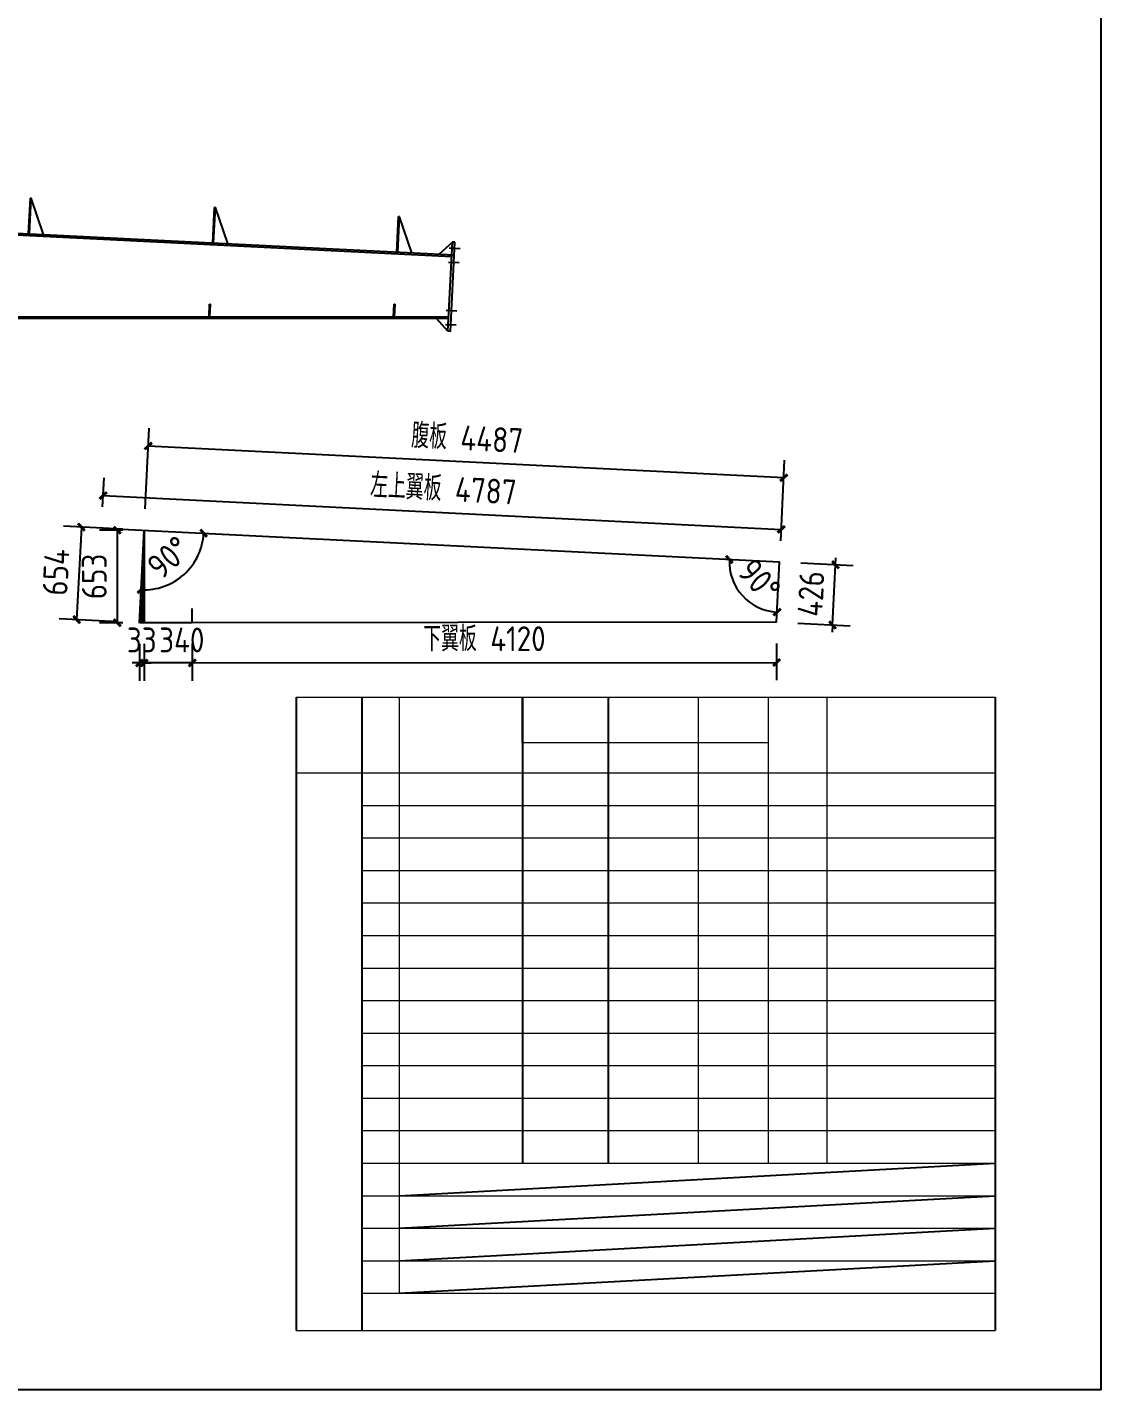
# Model space of a CAD drawing. Extents: x 102162 to 621267, y -39398 to 328893.
# Drawn here: x 458272 to 473412, y 254602 to 273830 of the extents above; entities that cross this region are included whole.
import ezdxf

# ---------------------------------------------------------------- set-up
doc = ezdxf.new("R2010")
doc.units = 0
doc.header["$LTSCALE"] = 1000
doc.header["$MEASUREMENT"] = 0
doc.layers.add('钢架', color=7, linetype='Continuous', lineweight=25)
doc.styles.get("Standard").update_dxf_attribs({"font": 'gbenor.shx', "bigfont": 'gbcbig.shx'})
doc.dimstyles.get("Standard").update_dxf_attribs({"dimscale": 100, "dimtxt": 3.5, "dimasz": 1, "dimexe": 2.5, "dimexo": 3, "dimgap": 1.5, "dimtad": 1, "dimdec": 0, "dimzin": 0, "dimdsep": 46, "dimtxsty": 'Standard', "dimblk": 'ARCHTICK', "dimcen": 0.09, "dimadec": 0, "dimazin": 0, "dimtfac": 1, "dimtdec": 0, "dimtix": 1, "dimtmove": 2, "dimatfit": 3, "dimfxl": 1, "dimtolj": 1, "dimtzin": 0, "dimarcsym": 0})

# ---------------------------------------------------------------- blocks, each defined once
blk = doc.blocks.new('_ArchTick')
at = {"color": 0, "linetype": 'ByBlock', "const_width": 0.4}
blk.add_lwpolyline([(-0.5, -0.5), (0.5, 0.5)], dxfattribs=at)
blk = doc.blocks.new('*D3608')
at = {"color": 3, "lineweight": -2}
for p, q in [((460600, 265126), (460600, 264609)), ((468840, 265133), (468841, 264616)), ((460600, 264859), (468841, 264866))]:
    blk.add_line(p, q, dxfattribs=at)
at = {"layer": 'Defpoints', "color": 0}
for p in [(460600, 265426), (468840, 265433), (468841, 264866)]:
    blk.add_point(p, dxfattribs=at)
at = {"color": 3, "lineweight": -2, "xscale": 100, "yscale": 100, "zscale": 100}
for p, rotation in [((460600, 264859), 180.0479118798455), ((468841, 264866), 0.04791187984543545)]:
    blk.add_blockref('_ArchTick', p, dxfattribs=dict(at, rotation=rotation))
at = {"color": 0, "insert": (464720, 265199), "char_height": 350, "attachment_point": 5, "rotation": 0.0479}
blk.add_mtext('\\A1;下翼板 4120', dxfattribs=at)
blk = doc.blocks.new('*D3609')
at = {"color": 3, "lineweight": -2}
for p, q in [((459335, 267061), (459356, 267471)), ((459343, 267221), (468906, 266743)), ((468898, 266583), (468918, 266993))]:
    blk.add_line(p, q, dxfattribs=at)
at = {"layer": 'Defpoints', "color": 0}
for p in [(459320, 266762), (468906, 266743), (468883, 266284)]:
    blk.add_point(p, dxfattribs=at)
at = {"color": 3, "lineweight": -2, "xscale": 100, "yscale": 100, "zscale": 100}
for p, rotation in [((459343, 267221), 177.1375947738882), ((468906, 266743), 357.1375947738882)]:
    blk.add_blockref('_ArchTick', p, dxfattribs=dict(at, rotation=rotation))
at = {"color": 0, "insert": (464141, 267318), "char_height": 350, "attachment_point": 5, "rotation": 357.1376}
blk.add_mtext('\\A1;左上翼板 4787', dxfattribs=at)
blk = doc.blocks.new('*D3610')
at = {"color": 3, "lineweight": -2}
for p, q in [((469671, 266244), (469676, 266344)), ((469182, 266269), (469921, 266232)), ((469629, 265393), (469671, 266244)), ((469140, 265418), (469878, 265381)), ((469629, 265393), (469624, 265294))]:
    blk.add_line(p, q, dxfattribs=at)
at = {"layer": 'Defpoints', "color": 0}
for p in [(468883, 266284), (469671, 266244), (468840, 265433)]:
    blk.add_point(p, dxfattribs=at)
at = {"color": 3, "lineweight": -2, "xscale": 100, "yscale": 100, "zscale": 100}
for p, rotation in [((469671, 266244), 267.1375947738888), ((469629, 265393), 87.13759477388882)]:
    blk.add_blockref('_ArchTick', p, dxfattribs=dict(at, rotation=rotation))
at = {"color": 0, "insert": (469325, 265835), "char_height": 350, "attachment_point": 5, "rotation": 87.1376}
blk.add_mtext('\\A1;426', dxfattribs=at)
blk = doc.blocks.new('*D3611')
at = {"color": 3, "lineweight": -2}
for p, q in [((459920, 265126), (459920, 264608)), ((460600, 265126), (460600, 264608)), ((460600, 264858), (459920, 264858))]:
    blk.add_line(p, q, dxfattribs=at)
at = {"layer": 'Defpoints', "color": 0}
for p in [(459920, 265426), (460600, 265426), (459920, 264858)]:
    blk.add_point(p, dxfattribs=at)
at = {"color": 3, "lineweight": -2, "xscale": 100, "yscale": 100, "zscale": 100, "rotation": 180}
blk.add_blockref('_ArchTick', (459920, 264858), dxfattribs=at)
at = {"color": 3, "lineweight": -2, "xscale": 100, "yscale": 100, "zscale": 100}
blk.add_blockref('_ArchTick', (460600, 264858), dxfattribs=at)
at = {"color": 0, "insert": (460452, 265183), "char_height": 350, "attachment_point": 5}
blk.add_mtext('\\A1;340', dxfattribs=at)
blk = doc.blocks.new('*D3612')
at = {"color": 0, "lineweight": -2}
blk.add_arc((468883, 266284), 709, 177.1376, 267.1376, dxfattribs=at)
at = {"layer": 'Defpoints', "color": 0}
for p in [(459320, 266762), (468883, 266284), (468883, 266284), (468252, 265960), (468840, 265433)]:
    blk.add_point(p, dxfattribs=at)
at = {"color": 0, "lineweight": -2, "xscale": 100, "yscale": 100, "zscale": 100}
for p, rotation in [((468174, 266319), 87.13759477388804), ((468847, 265576), 357.1375947738954)]:
    blk.add_blockref('_ArchTick', p, dxfattribs=dict(at, rotation=rotation))
at = {"color": 0, "insert": (468598, 266026), "char_height": 350, "attachment_point": 5, "rotation": 312.1376}
blk.add_mtext('\\A1;90°', dxfattribs=at)
blk = doc.blocks.new('*D3613')
at = {"color": 0, "lineweight": -2}
blk.add_arc((459920, 266732), 841, 267.1376, 357.1376, dxfattribs=at)
at = {"layer": 'Defpoints', "color": 0}
for p in [(459320, 266762), (459920, 266732), (468883, 266284), (460303, 265983), (459854, 265425)]:
    blk.add_point(p, dxfattribs=at)
at = {"color": 0, "lineweight": -2, "xscale": 100, "yscale": 100, "zscale": 100}
for p, rotation in [((460760, 266690), 87.13759477388841), ((459878, 265892), 177.1375947738902)]:
    blk.add_blockref('_ArchTick', p, dxfattribs=dict(at, rotation=rotation))
at = {"color": 0, "insert": (460266, 266349), "char_height": 350, "attachment_point": 5, "rotation": 42.1376}
blk.add_mtext('\\A1;90°', dxfattribs=at)
blk = doc.blocks.new('*D3614')
at = {"color": 3, "lineweight": -2}
for p, q in [((459620, 266732), (459292, 266732)), ((459542, 266732), (459542, 265426)), ((459620, 265426), (459292, 265426))]:
    blk.add_line(p, q, dxfattribs=at)
at = {"layer": 'Defpoints', "color": 0}
for p in [(459920, 266732), (459542, 265426), (459920, 265426)]:
    blk.add_point(p, dxfattribs=at)
at = {"color": 3, "lineweight": -2, "xscale": 100, "yscale": 100, "zscale": 100}
for p, rotation in [((459542, 266732), 90), ((459542, 265426), 270)]:
    blk.add_blockref('_ArchTick', p, dxfattribs=dict(at, rotation=rotation))
at = {"color": 0, "insert": (459217, 266079), "char_height": 350, "attachment_point": 5, "rotation": 90}
blk.add_mtext('\\A1;653', dxfattribs=at)
blk = doc.blocks.new('*D3615')
at = {"color": 3, "lineweight": -2}
for p, q in [((459620, 266747), (458785, 266789)), ((459035, 266776), (458969, 265470)), ((459555, 265440), (458720, 265482))]:
    blk.add_line(p, q, dxfattribs=at)
at = {"layer": 'Defpoints', "color": 0}
for p in [(459920, 266732), (458969, 265470), (459854, 265425)]:
    blk.add_point(p, dxfattribs=at)
at = {"color": 3, "lineweight": -2, "xscale": 100, "yscale": 100, "zscale": 100}
for p, rotation in [((459035, 266776), 87.13759477389144), ((458969, 265470), 267.1375947738914)]:
    blk.add_blockref('_ArchTick', p, dxfattribs=dict(at, rotation=rotation))
at = {"color": 0, "insert": (458677, 266139), "char_height": 350, "attachment_point": 5, "rotation": 87.1376}
blk.add_mtext('\\A1;654', dxfattribs=at)
blk = doc.blocks.new('*D3598')
at = {"color": 3, "lineweight": -2}
for p, q in [((459854, 265126), (459854, 264608)), ((459920, 265126), (459920, 264608)), ((459854, 264858), (459754, 264858)), ((459920, 264858), (459854, 264858)), ((459920, 264858), (460020, 264858))]:
    blk.add_line(p, q, dxfattribs=at)
at = {"layer": 'Defpoints', "color": 0}
for p in [(459854, 265426), (459920, 265426), (459854, 264858)]:
    blk.add_point(p, dxfattribs=at)
at = {"color": 3, "lineweight": -2, "xscale": 100, "yscale": 100, "zscale": 100}
for p, rotation in [((459854, 264858), 5.104154152812652e-11), ((459920, 264858), 180.000000000051)]:
    blk.add_blockref('_ArchTick', p, dxfattribs=dict(at, rotation=rotation))
at = {"color": 0, "insert": (459887, 265183), "char_height": 350, "attachment_point": 5}
blk.add_mtext('\\A1;33', dxfattribs=at)
blk = doc.blocks.new('*D3596')
at = {"color": 3, "lineweight": -2}
for p, q in [((459935, 267032), (459992, 268170)), ((468942, 267472), (459979, 267920)), ((468898, 266583), (468954, 267722))]:
    blk.add_line(p, q, dxfattribs=at)
at = {"layer": 'Defpoints', "color": 0}
for p in [(459979, 267920), (459920, 266732), (468883, 266284)]:
    blk.add_point(p, dxfattribs=at)
at = {"color": 3, "lineweight": -2, "xscale": 100, "yscale": 100, "zscale": 100}
for p, rotation in [((459979, 267920), 177.1375947738956), ((468942, 267472), 357.1375947738956)]:
    blk.add_blockref('_ArchTick', p, dxfattribs=dict(at, rotation=rotation))
at = {"color": 0, "insert": (464477, 268032), "char_height": 350, "attachment_point": 5, "rotation": 357.1376}
blk.add_mtext('\\A1;腹板 4487', dxfattribs=at)

msp = doc.modelspace()

# ---------------------------------------------------------------- hatches: boundary and pattern name
h = msp.add_hatch()
h.set_pattern_fill('ANSI31', color=256, scale=2, style=0)
h.set_pattern_definition([(135, (891584.6115, 248167.8104), (2.24506403, 2.24506403), [])])
h.paths.add_polyline_path([(459919.7, 266731.9), (459854.4, 265425.9), (459919.7, 265425.9)])

# ---------------------------------------------------------------- linework, layer by layer
at = {"color": 2}
for p, q in [((458291.3, 270916.9), (458316.3, 271416.2)), ((458314.1, 271373.2), (458291.3, 270916.9)), ((458303.3, 270916.3), (458328.2, 271415.6)), ((458328.2, 271415.6), (458316.3, 271416.2)), ((458503, 270906.3), (458328.2, 271415.6)), ((460888, 270787), (460913, 271286.4)), ((460910.9, 271243.3), (460888, 270787)), ((460900, 270786.4), (460925, 271285.8)), ((460925, 271285.8), (460913, 271286.4)), ((461099.8, 270776.4), (460925, 271285.8)), ((463484.8, 270657.2), (463509.8, 271156.6)), ((463507.6, 271113.5), (463484.8, 270657.2)), ((463496.8, 270656.6), (463521.8, 271156)), ((463521.8, 271156), (463509.8, 271156.6)), ((463696.5, 270646.6), (463521.8, 271156)), ((464268.1, 270798.3), (464079.3, 270627.5)), ((464205.1, 269539.8), (464268.1, 270798.3)), ((464241.1, 269538), (464304, 270796.5)), ((464304, 270796.5), (464268.1, 270798.3)), ((464375.4, 270702.8), (464223.6, 270710.4)), ((464365.4, 270503), (464213.6, 270510.6)), ((460835.7, 269740.7), (460844.7, 269920.8)), ((460844.7, 269920.8), (460856.7, 269920.8)), ((460847.7, 269740.8), (460856.7, 269920.8)), ((463439.1, 269742.9), (463448.1, 269922.9)), ((463448.1, 269922.9), (463460.1, 269922.9)), ((463451.1, 269742.9), (463460.1, 269922.9)), ((464331.5, 269823.9), (464179.7, 269831.5)), ((460835.7, 269740.7), (460847.7, 269740.8)), ((463439.1, 269742.9), (463451.1, 269742.9)), ((464205.1, 269539.8), (464042.6, 269719.5)), ((464321.5, 269624.1), (464169.7, 269631.7)), ((464241.1, 269538), (464205.1, 269539.8)), ((459854.4, 265425.3), (459919.7, 266731.9)), ((459919.7, 266731.9), (459919.7, 265425.9)), ((468840, 265432.8), (468882.6, 266283.8)), ((460599.7, 265425.9), (459854.4, 265425.9))]:
    msp.add_line(p, q, dxfattribs=at)
for p, q in [((455295, 271066.7), (464295, 270616.7)), ((455295, 271042.7), (464257.9, 270594.5)), ((464215.3, 269743.6), (455975, 269736.7)), ((464214.1, 269719.6), (455975, 269716.9)), ((459320.5, 266761.9), (468882.6, 266283.8)), ((460599.7, 265425.9), (460599.7, 265627.6)), ((468840, 265432.8), (459854.4, 265425.3)), ((465256.4, 263736.7), (465256.4, 264375.5)), ((465256.4, 264375.5), (465256.4, 257799)), ((466464, 264375.5), (466464, 258717.1)), ((466464, 264375.5), (466464, 257799)), ((471920.8, 264375.5), (471920.8, 255439.9)), ((466464, 257959), (466464, 257799)), ((463517.1, 257340), (471920.8, 257799)), ((463517.1, 256880.9), (471920.8, 257340)), ((463517.1, 256421.9), (471920.8, 256880.9)), ((463517.1, 255962.8), (471920.8, 256421.9))]:
    msp.add_line(p, q)
at = {"color": 1}
for p, q in [((462065.3, 264375.5), (462065.3, 255439.9)), ((462997, 255439.9), (462997, 264375.5))]:
    msp.add_line(p, q, dxfattribs=at)
msp.add_lwpolyline([(443711.7, 275601.7), (473411.7, 275601.7), (473411.7, 254601.7), (443711.7, 254601.7)], close=True)
at = {"layer": '钢架', "lineweight": 13}
for p, q in [((462065.3, 264375.5), (471920.8, 264375.5)), ((463517.1, 264375.5), (463517.1, 255962.8)), ((467732.1, 264375.5), (467732.1, 261471.4)), ((468722.1, 264375.5), (468722.1, 257799)), ((469547.4, 264375.5), (469547.4, 257799)), ((465256.4, 263736.7), (468722.1, 263736.7)), ((462065.3, 263307.5), (471920.8, 263307.5)), ((462997, 262848.5), (471920.8, 262848.5)), ((462997, 262389.4), (471920.8, 262389.4)), ((462997, 261930.4), (471920.8, 261930.4)), ((462997, 261930.4), (471920.8, 261930.4)), ((462997, 261471.4), (471920.8, 261471.4)), ((467732.1, 261471.4), (467732.1, 261012.3)), ((462997, 261012.3), (471920.8, 261012.3)), ((467732.1, 261012.3), (467732.1, 257799)), ((462997, 260553.3), (471920.8, 260553.3)), ((462997, 260094.2), (471920.8, 260094.2)), ((462997, 259635.2), (471920.8, 259635.2)), ((462997, 259176.1), (471920.8, 259176.1)), ((462997, 258717.1), (471920.8, 258717.1)), ((462997, 258717.1), (471920.8, 258717.1)), ((462997, 258717.1), (471920.8, 258717.1)), ((462997, 258717.1), (471920.8, 258717.1)), ((462997, 258258.1), (471920.8, 258258.1)), ((462997, 258258.1), (471920.8, 258258.1)), ((462997, 257799), (471920.8, 257799)), ((462997, 257340), (471920.8, 257340)), ((462997, 256880.9), (471920.8, 256880.9)), ((462997, 256421.9), (471920.8, 256421.9)), ((462997, 255962.8), (471920.8, 255962.8)), ((462065.3, 255439.9), (471920.8, 255439.9))]:
    msp.add_line(p, q, dxfattribs=at)

# ---------------------------------------------------------------- dimensions: what is measured, and where the dimension line sits
for p1, p2, distance, text, picture, middle in [((468882.6, 266283.8), (459919.7, 266731.9), -1189.8, '腹板 4487', '*D3596', (464477.4, 268032.3)), ((459320.5, 266761.9), (468882.6, 266283.8), 460, '左上翼板 4787', '*D3609', (464141.3, 267318.4)), ((460599.7, 265425.9), (468840, 265432.8), -567.2, '下翼板 4120', '*D3608', (464720.1, 265198.7))]:
    dim = msp.add_aligned_dim(p1=p1, p2=p2, distance=distance, text=text, dimstyle='Standard', override={"dimlfac": 0.5, "dimclrd": 3, "dimclre": 3})
    dim.commit()
    dim.dimension.update_dxf_attribs({"geometry": picture, "text_midpoint": middle})
for p1, p2, distance, picture, middle in [((459919.7, 266731.9), (459854.4, 265425.3), -886.1, '*D3615', (458677.5, 266139.1)), ((468840, 265432.8), (468882.6, 266283.8), -789.7, '*D3610', (469325.4, 265835.1)), ((459919.7, 265425.9), (459854.4, 265425.9), 567.9, '*D3598', (459887.1, 265183.1))]:
    dim = msp.add_aligned_dim(p1=p1, p2=p2, distance=distance, dimstyle='Standard', override={"dimlfac": 0.5, "dimclrd": 3, "dimclre": 3})
    dim.commit()
    dim.dimension.update_dxf_attribs({"geometry": picture, "text_midpoint": middle})
dim = msp.add_linear_dim(base=(459542.2, 265425.9), p1=(459919.7, 266731.9), p2=(459919.7, 265425.9), angle=90, dimstyle='Standard', override={"dimlfac": 0.5, "dimclrd": 3, "dimclre": 3})
dim.commit()
dim.dimension.update_dxf_attribs({"geometry": '*D3614', "text_midpoint": (459217.2, 266078.9)})
at = {"color": 1}
for base, line1, picture, middle in [((468251.5, 265960.3), ((468840, 265432.8), (468882.6, 266283.8)), '*D3612', (468597.7, 266026)), ((460303.5, 265983.3), ((459854.4, 265425.3), (459919.7, 266731.9)), '*D3613', (460266.1, 266349.1))]:
    dim = msp.add_angular_dim_2l(base=base, line1=line1, line2=((459320.5, 266761.9), (468882.6, 266283.8)), dimstyle='Standard', dxfattribs=at)
    dim.commit()
    dim.dimension.update_dxf_attribs({"geometry": picture, "text_midpoint": middle})
dim = msp.add_linear_dim(base=(459919.7, 264858.1), p1=(460599.7, 265425.9), p2=(459919.7, 265425.9), angle=180, dimstyle='Standard', override={"dimlfac": 0.5, "dimclrd": 3, "dimclre": 3})
dim.commit()
dim.dimension.update_dxf_attribs({"geometry": '*D3611', "text_midpoint": (460452.4, 265183.1), "dimtype": 161})

doc.saveas('drawing.dxf')
